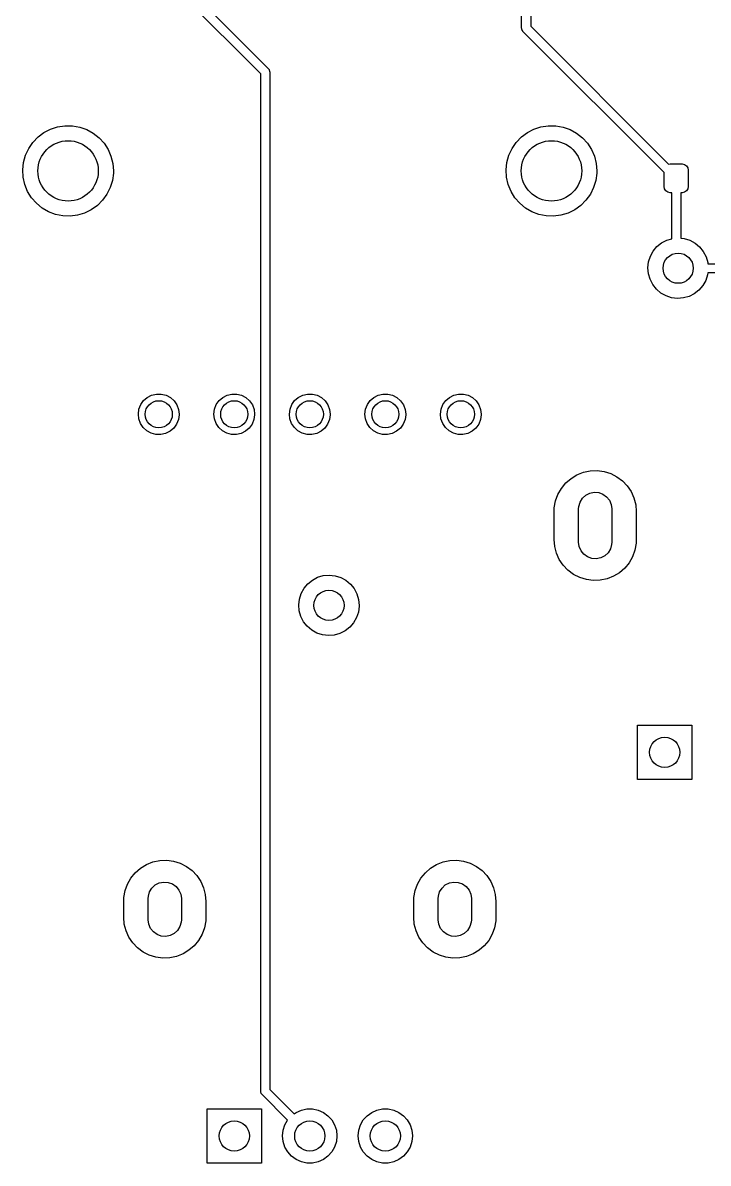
# Model space of a CAD drawing. Extents: x 74 to 208, y -143 to -31.
# Drawn here: x 74.32 to 97.01, y -140.6 to -102.88 of the extents above; entities that cross this region are included whole.
import ezdxf

# ---------------------------------------------------------------- set-up
doc = ezdxf.new("R2010")
doc.units = 0
doc.layers.add('BLACK', color=7, linetype='CONTINUOUS')

msp = doc.modelspace()

# ---------------------------------------------------------------- linework, layer by layer
at = {"layer": 'BLACK', "linetype": 'CONTINUOUS'}
for p, q in [((90.8328, -103.06), (90.8328, -97.0393)), ((91.1328, -96.9772), (91.1328, -102.998)), ((82.195, -104.568), (78.6754, -101.049)), ((78.823, -100.772), (82.4511, -104.4)), ((90.8379, -103.079), (90.8328, -103.06)), ((90.8379, -103.099), (90.8379, -103.079)), ((90.8478, -103.116), (90.8379, -103.099)), ((90.8529, -103.135), (90.8478, -103.116)), ((90.8669, -103.149), (90.8529, -103.135)), ((90.8767, -103.166), (90.8669, -103.149)), ((95.549, -107.838), (90.8767, -103.166)), ((91.1328, -102.998), (95.6966, -107.562)), ((82.4511, -104.4), (82.4609, -104.417)), ((82.4609, -104.417), (82.4749, -104.431)), ((82.4749, -104.431), (82.48, -104.45)), ((82.48, -104.45), (82.4899, -104.467)), ((82.4899, -104.467), (82.4899, -104.487)), ((82.195, -138.225), (82.195, -104.568)), ((82.4899, -104.487), (82.495, -104.506)), ((82.495, -104.506), (82.495, -138.163)), ((75.2387, -106.397), (75.4724, -106.321)), ((75.4724, -106.321), (75.7154, -106.284)), ((75.7154, -106.284), (75.9612, -106.287)), ((75.9612, -106.287), (76.2032, -106.33)), ((76.2032, -106.33), (76.4349, -106.412)), ((91.2387, -106.397), (91.4724, -106.321)), ((91.4724, -106.321), (91.7154, -106.284)), ((91.7154, -106.284), (91.9612, -106.287)), ((91.9612, -106.287), (92.2032, -106.33)), ((92.2032, -106.33), (92.4349, -106.412)), ((74.6543, -106.836), (74.8241, -106.658)), ((74.8241, -106.658), (75.0207, -106.511)), ((75.0207, -106.511), (75.2387, -106.397)), ((76.4349, -106.412), (76.6501, -106.531)), ((76.6501, -106.531), (76.843, -106.683)), ((76.843, -106.683), (77.0084, -106.865)), ((90.6543, -106.836), (90.8241, -106.658)), ((90.8241, -106.658), (91.0207, -106.511)), ((91.0207, -106.511), (91.2387, -106.397)), ((92.4349, -106.412), (92.6501, -106.531)), ((92.6501, -106.531), (92.843, -106.683)), ((92.843, -106.683), (93.0084, -106.865)), ((74.4123, -107.262), (74.5158, -107.039)), ((74.5158, -107.039), (74.6543, -106.836)), ((77.0084, -106.865), (77.142, -107.071)), ((77.142, -107.071), (77.24, -107.297)), ((90.4123, -107.262), (90.5158, -107.039)), ((90.5158, -107.039), (90.6543, -106.836)), ((93.0084, -106.865), (93.142, -107.071)), ((93.142, -107.071), (93.24, -107.297)), ((74.3466, -107.499), (74.4123, -107.262)), ((77.24, -107.297), (77.2999, -107.535)), ((90.3466, -107.499), (90.4123, -107.262)), ((93.24, -107.297), (93.2999, -107.535)), ((74.3204, -107.743), (74.3466, -107.499)), ((74.3346, -107.989), (74.3204, -107.743)), ((77.3182, -107.853), (77.2861, -108.097)), ((77.2999, -107.535), (77.32, -107.78)), ((77.32, -107.78), (77.3182, -107.853)), ((90.3204, -107.743), (90.3466, -107.499)), ((90.3346, -107.989), (90.3204, -107.743)), ((93.3182, -107.853), (93.2861, -108.097)), ((93.2999, -107.535), (93.32, -107.78)), ((93.32, -107.78), (93.3182, -107.853)), ((95.549, -108.301), (95.549, -107.838)), ((95.6966, -107.562), (95.749, -107.551)), ((95.749, -107.551), (96.149, -107.551)), ((96.149, -107.551), (96.2255, -107.566)), ((96.2255, -107.566), (96.2904, -107.61)), ((96.2904, -107.61), (96.3338, -107.675)), ((96.3338, -107.675), (96.349, -107.751)), ((96.349, -107.751), (96.349, -108.301)), ((74.3886, -108.229), (74.3346, -107.989)), ((74.4811, -108.456), (74.3886, -108.229)), ((77.2861, -108.097), (77.2147, -108.332)), ((90.3886, -108.229), (90.3346, -107.989)), ((90.4811, -108.456), (90.3886, -108.229)), ((93.2861, -108.097), (93.2147, -108.332)), ((74.6096, -108.666), (74.4811, -108.456)), ((77.1058, -108.553), (76.9623, -108.752)), ((77.2147, -108.332), (77.1058, -108.553)), ((90.6096, -108.666), (90.4811, -108.456)), ((93.1058, -108.553), (92.9623, -108.752)), ((93.2147, -108.332), (93.1058, -108.553)), ((95.5642, -108.378), (95.549, -108.301)), ((95.6076, -108.443), (95.5642, -108.378)), ((95.6725, -108.486), (95.6076, -108.443)), ((95.749, -108.501), (95.6725, -108.486)), ((95.799, -108.501), (95.749, -108.501)), ((95.799, -110.023), (95.799, -108.501)), ((96.149, -108.501), (96.099, -108.501)), ((96.099, -108.501), (96.099, -110.006)), ((96.2255, -108.486), (96.149, -108.501)), ((96.2904, -108.443), (96.2255, -108.486)), ((96.3338, -108.378), (96.2904, -108.443)), ((96.349, -108.301), (96.3338, -108.378)), ((74.7705, -108.852), (74.6096, -108.666)), ((74.9596, -109.009), (74.7705, -108.852)), ((76.7882, -108.926), (76.5881, -109.068)), ((76.9623, -108.752), (76.7882, -108.926)), ((90.7705, -108.852), (90.6096, -108.666)), ((90.9596, -109.009), (90.7705, -108.852)), ((92.7882, -108.926), (92.5881, -109.068)), ((92.9623, -108.752), (92.7882, -108.926)), ((75.1719, -109.133), (74.9596, -109.009)), ((75.4015, -109.22), (75.1719, -109.133)), ((75.6424, -109.269), (75.4015, -109.22)), ((75.888, -109.278), (75.6424, -109.269)), ((76.1319, -109.247), (75.888, -109.278)), ((76.3673, -109.177), (76.1319, -109.247)), ((76.5881, -109.068), (76.3673, -109.177)), ((91.1719, -109.133), (90.9596, -109.009)), ((91.4015, -109.22), (91.1719, -109.133)), ((91.6424, -109.269), (91.4015, -109.22)), ((91.888, -109.278), (91.6424, -109.269)), ((92.1319, -109.247), (91.888, -109.278)), ((92.3673, -109.177), (92.1319, -109.247)), ((92.5881, -109.068), (92.3673, -109.177)), ((95.4644, -110.161), (95.6374, -110.071)), ((95.6374, -110.071), (95.799, -110.023)), ((96.099, -110.006), (96.2131, -110.018)), ((96.2131, -110.018), (96.3995, -110.076)), ((96.3995, -110.076), (96.5712, -110.169)), ((95.0929, -110.604), (95.1869, -110.433)), ((95.1869, -110.433), (95.3123, -110.284)), ((95.3123, -110.284), (95.4644, -110.161)), ((96.5712, -110.169), (96.7216, -110.293)), ((96.7216, -110.293), (96.8449, -110.445)), ((96.8449, -110.445), (96.9365, -110.617)), ((95.0121, -110.984), (95.0339, -110.79)), ((95.0339, -110.79), (95.0929, -110.604)), ((96.9365, -110.617), (96.993, -110.804)), ((96.993, -110.804), (96.9973, -110.848)), ((96.9973, -110.848), (99.822, -110.848)), ((95.0284, -111.179), (95.0121, -110.984)), ((95.0822, -111.366), (95.0284, -111.179)), ((96.9871, -111.22), (96.9255, -111.405)), ((96.9962, -111.148), (96.9871, -111.22)), ((99.7599, -111.148), (96.9962, -111.148)), ((95.1714, -111.54), (95.0822, -111.366)), ((95.2927, -111.693), (95.1714, -111.54)), ((96.8291, -111.574), (96.7016, -111.722)), ((96.9255, -111.405), (96.8291, -111.574)), ((95.4413, -111.819), (95.2927, -111.693)), ((95.6117, -111.914), (95.4413, -111.819)), ((95.7973, -111.975), (95.6117, -111.914)), ((95.9911, -111.998), (95.7973, -111.975)), ((96.1856, -111.983), (95.9911, -111.998)), ((96.3736, -111.93), (96.1856, -111.983)), ((96.5478, -111.842), (96.3736, -111.93)), ((96.7016, -111.722), (96.5478, -111.842)), ((78.2251, -115.511), (78.3184, -115.378)), ((78.3184, -115.378), (78.4406, -115.272)), ((78.4406, -115.272), (78.5847, -115.197)), ((78.5847, -115.197), (78.7424, -115.159)), ((78.7424, -115.159), (78.9046, -115.16)), ((78.9046, -115.16), (79.0619, -115.2)), ((79.0619, -115.2), (79.2052, -115.276)), ((79.2052, -115.276), (79.3263, -115.384)), ((79.3263, -115.384), (79.4182, -115.517)), ((80.7251, -115.511), (80.8184, -115.378)), ((80.8184, -115.378), (80.9406, -115.272)), ((80.9406, -115.272), (81.0847, -115.197)), ((81.0847, -115.197), (81.2424, -115.159)), ((81.2424, -115.159), (81.4046, -115.16)), ((81.4046, -115.16), (81.5619, -115.2)), ((81.5619, -115.2), (81.7052, -115.276)), ((81.7052, -115.276), (81.8263, -115.384)), ((81.8263, -115.384), (81.9182, -115.517)), ((83.2251, -115.511), (83.3184, -115.378)), ((83.3184, -115.378), (83.4406, -115.272)), ((83.4406, -115.272), (83.5847, -115.197)), ((83.5847, -115.197), (83.7424, -115.159)), ((83.7424, -115.159), (83.9046, -115.16)), ((83.9046, -115.16), (84.0619, -115.2)), ((84.0619, -115.2), (84.2052, -115.276)), ((84.2052, -115.276), (84.3263, -115.384)), ((84.3263, -115.384), (84.4182, -115.517)), ((85.7251, -115.511), (85.8184, -115.378)), ((85.8184, -115.378), (85.9406, -115.272)), ((85.9406, -115.272), (86.0847, -115.197)), ((86.0847, -115.197), (86.2424, -115.159)), ((86.2424, -115.159), (86.4046, -115.16)), ((86.4046, -115.16), (86.5619, -115.2)), ((86.5619, -115.2), (86.7052, -115.276)), ((86.7052, -115.276), (86.8263, -115.384)), ((86.8263, -115.384), (86.9182, -115.517)), ((88.2251, -115.511), (88.3184, -115.378)), ((88.3184, -115.378), (88.4406, -115.272)), ((88.4406, -115.272), (88.5847, -115.197)), ((88.5847, -115.197), (88.7424, -115.159)), ((88.7424, -115.159), (88.9046, -115.16)), ((88.9046, -115.16), (89.0619, -115.2)), ((89.0619, -115.2), (89.2052, -115.276)), ((89.2052, -115.276), (89.3263, -115.384)), ((89.3263, -115.384), (89.4182, -115.517)), ((78.145, -115.823), (78.1662, -115.662)), ((78.1662, -115.662), (78.2251, -115.511)), ((79.4182, -115.517), (79.4755, -115.669)), ((79.4755, -115.669), (79.495, -115.83)), ((80.645, -115.823), (80.6662, -115.662)), ((80.6662, -115.662), (80.7251, -115.511)), ((81.9182, -115.517), (81.9755, -115.669)), ((81.9755, -115.669), (81.995, -115.83)), ((83.145, -115.823), (83.1662, -115.662)), ((83.1662, -115.662), (83.2251, -115.511)), ((84.4182, -115.517), (84.4755, -115.669)), ((84.4755, -115.669), (84.495, -115.83)), ((85.645, -115.823), (85.6662, -115.662)), ((85.6662, -115.662), (85.7251, -115.511)), ((86.9182, -115.517), (86.9755, -115.669)), ((86.9755, -115.669), (86.995, -115.83)), ((88.145, -115.823), (88.1662, -115.662)), ((88.1662, -115.662), (88.2251, -115.511)), ((89.4182, -115.517), (89.4755, -115.669)), ((89.4755, -115.669), (89.495, -115.83)), ((78.1628, -115.984), (78.145, -115.823)), ((78.2186, -116.136), (78.1628, -115.984)), ((78.309, -116.271), (78.2186, -116.136)), ((79.4115, -116.155), (79.3169, -116.287)), ((79.472, -116.005), (79.4115, -116.155)), ((79.4949, -115.844), (79.472, -116.005)), ((79.495, -115.83), (79.4949, -115.844)), ((80.6628, -115.984), (80.645, -115.823)), ((80.7186, -116.136), (80.6628, -115.984)), ((80.809, -116.271), (80.7186, -116.136)), ((81.9115, -116.155), (81.8169, -116.287)), ((81.972, -116.005), (81.9115, -116.155)), ((81.9949, -115.844), (81.972, -116.005)), ((81.995, -115.83), (81.9949, -115.844)), ((83.1628, -115.984), (83.145, -115.823)), ((83.2186, -116.136), (83.1628, -115.984)), ((83.309, -116.271), (83.2186, -116.136)), ((84.4115, -116.155), (84.3169, -116.287)), ((84.472, -116.005), (84.4115, -116.155)), ((84.4949, -115.844), (84.472, -116.005)), ((84.495, -115.83), (84.4949, -115.844)), ((85.6628, -115.984), (85.645, -115.823)), ((85.7186, -116.136), (85.6628, -115.984)), ((85.809, -116.271), (85.7186, -116.136)), ((86.9115, -116.155), (86.8169, -116.287)), ((86.972, -116.005), (86.9115, -116.155)), ((86.9949, -115.844), (86.972, -116.005)), ((86.995, -115.83), (86.9949, -115.844)), ((88.1628, -115.984), (88.145, -115.823)), ((88.2186, -116.136), (88.1628, -115.984)), ((88.309, -116.271), (88.2186, -116.136)), ((89.4115, -116.155), (89.3169, -116.287)), ((89.472, -116.005), (89.4115, -116.155)), ((89.4949, -115.844), (89.472, -116.005)), ((89.495, -115.83), (89.4949, -115.844)), ((78.429, -116.38), (78.309, -116.271)), ((78.5715, -116.458), (78.429, -116.38)), ((78.7284, -116.499), (78.5715, -116.458)), ((78.8906, -116.501), (78.7284, -116.499)), ((79.0486, -116.465), (78.8906, -116.501)), ((79.1935, -116.392), (79.0486, -116.465)), ((79.3169, -116.287), (79.1935, -116.392)), ((80.929, -116.38), (80.809, -116.271)), ((81.0715, -116.458), (80.929, -116.38)), ((81.2284, -116.499), (81.0715, -116.458)), ((81.3906, -116.501), (81.2284, -116.499)), ((81.5486, -116.465), (81.3906, -116.501)), ((81.6935, -116.392), (81.5486, -116.465)), ((81.8169, -116.287), (81.6935, -116.392)), ((83.429, -116.38), (83.309, -116.271)), ((83.5715, -116.458), (83.429, -116.38)), ((83.7284, -116.499), (83.5715, -116.458)), ((83.8906, -116.501), (83.7284, -116.499)), ((84.0486, -116.465), (83.8906, -116.501)), ((84.1935, -116.392), (84.0486, -116.465)), ((84.3169, -116.287), (84.1935, -116.392)), ((85.929, -116.38), (85.809, -116.271)), ((86.0715, -116.458), (85.929, -116.38)), ((86.2284, -116.499), (86.0715, -116.458)), ((86.3906, -116.501), (86.2284, -116.499)), ((86.5486, -116.465), (86.3906, -116.501)), ((86.6935, -116.392), (86.5486, -116.465)), ((86.8169, -116.287), (86.6935, -116.392)), ((88.429, -116.38), (88.309, -116.271)), ((88.5715, -116.458), (88.429, -116.38)), ((88.7284, -116.499), (88.5715, -116.458)), ((88.8906, -116.501), (88.7284, -116.499)), ((89.0486, -116.465), (88.8906, -116.501)), ((89.1935, -116.392), (89.0486, -116.465)), ((89.3169, -116.287), (89.1935, -116.392)), ((92.2925, -118.102), (92.4662, -117.951)), ((92.4662, -117.951), (92.6628, -117.832)), ((92.6628, -117.832), (92.8767, -117.747)), ((92.8767, -117.747), (93.1018, -117.7)), ((93.1018, -117.7), (93.3316, -117.692)), ((93.3316, -117.692), (93.5595, -117.722)), ((93.5595, -117.722), (93.7792, -117.79)), ((93.7792, -117.79), (93.9842, -117.894)), ((93.9842, -117.894), (94.1687, -118.031)), ((94.1687, -118.031), (94.3274, -118.198)), ((92.0329, -118.48), (92.1467, -118.28)), ((92.1467, -118.28), (92.2925, -118.102)), ((93.0866, -118.441), (93.233, -118.411)), ((93.233, -118.411), (93.3819, -118.422)), ((93.3819, -118.422), (93.5223, -118.473)), ((94.3274, -118.198), (94.4558, -118.389)), ((94.4558, -118.389), (94.5503, -118.598)), ((91.9135, -118.922), (91.9545, -118.696)), ((91.9545, -118.696), (92.0329, -118.48)), ((92.7234, -118.88), (92.7651, -118.736)), ((92.7651, -118.736), (92.8437, -118.609)), ((92.8437, -118.609), (92.9536, -118.508)), ((92.9536, -118.508), (93.0866, -118.441)), ((93.5223, -118.473), (93.644, -118.559)), ((93.644, -118.559), (93.7379, -118.675)), ((93.7379, -118.675), (93.7972, -118.812)), ((93.7972, -118.812), (93.8175, -118.96)), ((94.5503, -118.598), (94.6081, -118.821)), ((91.9075, -119.05), (91.9135, -118.922)), ((91.9075, -119.97), (91.9075, -119.05)), ((92.7175, -118.96), (92.7234, -118.88)), ((92.7175, -120.06), (92.7175, -118.96)), ((93.8175, -118.96), (93.8175, -120.06)), ((94.6081, -118.821), (94.6275, -119.05)), ((94.6275, -119.05), (94.6275, -119.97)), ((91.9269, -120.199), (91.9075, -119.97)), ((91.9847, -120.422), (91.9269, -120.199)), ((92.7378, -120.208), (92.7175, -120.06)), ((92.797, -120.345), (92.7378, -120.208)), ((93.7699, -120.284), (93.6913, -120.411)), ((93.8116, -120.14), (93.7699, -120.284)), ((93.8175, -120.06), (93.8116, -120.14)), ((94.6215, -120.098), (94.5805, -120.324)), ((94.6275, -119.97), (94.6215, -120.098)), ((92.0792, -120.631), (91.9847, -120.422)), ((92.2076, -120.822), (92.0792, -120.631)), ((92.891, -120.461), (92.797, -120.345)), ((93.0127, -120.547), (92.891, -120.461)), ((93.1531, -120.598), (93.0127, -120.547)), ((93.302, -120.609), (93.1531, -120.598)), ((93.4484, -120.579), (93.302, -120.609)), ((93.5814, -120.512), (93.4484, -120.579)), ((93.6913, -120.411), (93.5814, -120.512)), ((94.5021, -120.54), (94.3883, -120.74)), ((94.5805, -120.324), (94.5021, -120.54)), ((92.3663, -120.989), (92.2076, -120.822)), ((92.5508, -121.126), (92.3663, -120.989)), ((94.0688, -121.069), (93.8722, -121.188)), ((94.2425, -120.918), (94.0688, -121.069)), ((94.3883, -120.74), (94.2425, -120.918)), ((83.6299, -121.584), (83.7553, -121.434)), ((83.7553, -121.434), (83.9074, -121.312)), ((83.9074, -121.312), (84.0804, -121.221)), ((84.0804, -121.221), (84.2676, -121.166)), ((84.2676, -121.166), (84.462, -121.149)), ((84.462, -121.149), (84.6561, -121.169)), ((84.6561, -121.169), (84.8425, -121.227)), ((84.8425, -121.227), (85.0142, -121.32)), ((85.0142, -121.32), (85.1646, -121.444)), ((85.1646, -121.444), (85.2879, -121.595)), ((92.7558, -121.23), (92.5508, -121.126)), ((92.9755, -121.298), (92.7558, -121.23)), ((93.2034, -121.328), (92.9755, -121.298)), ((93.4332, -121.32), (93.2034, -121.328)), ((93.6583, -121.273), (93.4332, -121.32)), ((93.8722, -121.188), (93.6583, -121.273)), ((83.4769, -121.941), (83.5359, -121.755)), ((83.5359, -121.755), (83.6299, -121.584)), ((85.2879, -121.595), (85.3795, -121.768)), ((85.3795, -121.768), (85.436, -121.954)), ((83.4551, -122.135), (83.4769, -121.941)), ((83.4714, -122.329), (83.4551, -122.135)), ((85.4546, -122.177), (85.4301, -122.37)), ((85.436, -121.954), (85.455, -122.149)), ((85.455, -122.149), (85.4546, -122.177)), ((83.5252, -122.517), (83.4714, -122.329)), ((83.6144, -122.69), (83.5252, -122.517)), ((85.3685, -122.555), (85.2721, -122.725)), ((85.4301, -122.37), (85.3685, -122.555)), ((83.7357, -122.843), (83.6144, -122.69)), ((83.8843, -122.97), (83.7357, -122.843)), ((85.1446, -122.873), (84.9908, -122.993)), ((85.2721, -122.725), (85.1446, -122.873)), ((84.0547, -123.065), (83.8843, -122.97)), ((84.2403, -123.125), (84.0547, -123.065)), ((84.4341, -123.148), (84.2403, -123.125)), ((84.6286, -123.133), (84.4341, -123.148)), ((84.8166, -123.081), (84.6286, -123.133)), ((84.9908, -122.993), (84.8166, -123.081)), ((94.6675, -127.91), (94.6675, -126.11)), ((94.6675, -126.11), (96.4675, -126.11)), ((96.4675, -126.11), (96.4675, -127.91)), ((96.4675, -127.91), (94.6675, -127.91)), ((78.045, -130.992), (78.2187, -130.841)), ((78.2187, -130.841), (78.4153, -130.722)), ((78.4153, -130.722), (78.6292, -130.637)), ((78.6292, -130.637), (78.8543, -130.59)), ((78.8543, -130.59), (79.0841, -130.582)), ((79.0841, -130.582), (79.312, -130.612)), ((79.312, -130.612), (79.5317, -130.68)), ((79.5317, -130.68), (79.7367, -130.784)), ((79.7367, -130.784), (79.9212, -130.921)), ((87.645, -130.992), (87.8187, -130.841)), ((87.8187, -130.841), (88.0153, -130.722)), ((88.0153, -130.722), (88.2292, -130.637)), ((88.2292, -130.637), (88.4543, -130.59)), ((88.4543, -130.59), (88.6841, -130.582)), ((88.6841, -130.582), (88.912, -130.612)), ((88.912, -130.612), (89.1317, -130.68)), ((89.1317, -130.68), (89.3367, -130.784)), ((89.3367, -130.784), (89.5212, -130.921)), ((77.7854, -131.37), (77.8992, -131.17)), ((77.8992, -131.17), (78.045, -130.992)), ((79.9212, -130.921), (80.0799, -131.088)), ((80.0799, -131.088), (80.2083, -131.279)), ((87.3854, -131.37), (87.4992, -131.17)), ((87.4992, -131.17), (87.645, -130.992)), ((89.5212, -130.921), (89.6799, -131.088)), ((89.6799, -131.088), (89.8083, -131.279)), ((77.666, -131.812), (77.707, -131.586)), ((77.707, -131.586), (77.7854, -131.37)), ((78.4759, -131.77), (78.5175, -131.626)), ((78.5175, -131.626), (78.5962, -131.499)), ((78.5962, -131.499), (78.7061, -131.398)), ((78.7061, -131.398), (78.8391, -131.331)), ((78.8391, -131.331), (78.9855, -131.301)), ((78.9855, -131.301), (79.1344, -131.312)), ((79.1344, -131.312), (79.2748, -131.363)), ((79.2748, -131.363), (79.3965, -131.449)), ((79.3965, -131.449), (79.4904, -131.565)), ((79.4904, -131.565), (79.5497, -131.702)), ((80.2083, -131.279), (80.3028, -131.488)), ((80.3028, -131.488), (80.3606, -131.711)), ((87.266, -131.812), (87.307, -131.586)), ((87.307, -131.586), (87.3854, -131.37)), ((88.0759, -131.77), (88.1175, -131.626)), ((88.1175, -131.626), (88.1962, -131.499)), ((88.1962, -131.499), (88.3061, -131.398)), ((88.3061, -131.398), (88.4391, -131.331)), ((88.4391, -131.331), (88.5855, -131.301)), ((88.5855, -131.301), (88.7344, -131.312)), ((88.7344, -131.312), (88.8748, -131.363)), ((88.8748, -131.363), (88.9965, -131.449)), ((88.9965, -131.449), (89.0904, -131.565)), ((89.0904, -131.565), (89.1497, -131.702)), ((89.8083, -131.279), (89.9028, -131.488)), ((89.9028, -131.488), (89.9606, -131.711)), ((77.66, -131.94), (77.666, -131.812)), ((77.66, -132.46), (77.66, -131.94)), ((78.47, -131.85), (78.4759, -131.77)), ((78.47, -132.55), (78.47, -131.85)), ((79.5497, -131.702), (79.57, -131.85)), ((79.57, -131.85), (79.57, -132.55)), ((80.3606, -131.711), (80.38, -131.94)), ((80.38, -131.94), (80.38, -132.46)), ((87.26, -131.94), (87.266, -131.812)), ((87.26, -132.46), (87.26, -131.94)), ((88.07, -131.85), (88.0759, -131.77)), ((88.07, -132.55), (88.07, -131.85)), ((89.1497, -131.702), (89.17, -131.85)), ((89.17, -131.85), (89.17, -132.55)), ((89.9606, -131.711), (89.98, -131.94)), ((89.98, -131.94), (89.98, -132.46)), ((77.6794, -132.689), (77.66, -132.46)), ((77.7372, -132.912), (77.6794, -132.689)), ((78.4903, -132.698), (78.47, -132.55)), ((78.5495, -132.835), (78.4903, -132.698)), ((79.5641, -132.63), (79.5224, -132.774)), ((79.57, -132.55), (79.5641, -132.63)), ((80.374, -132.588), (80.333, -132.814)), ((80.38, -132.46), (80.374, -132.588)), ((87.2794, -132.689), (87.26, -132.46)), ((87.3372, -132.912), (87.2794, -132.689)), ((88.0903, -132.698), (88.07, -132.55)), ((88.1495, -132.835), (88.0903, -132.698)), ((89.1641, -132.63), (89.1225, -132.774)), ((89.17, -132.55), (89.1641, -132.63)), ((89.974, -132.588), (89.933, -132.814)), ((89.98, -132.46), (89.974, -132.588)), ((77.8317, -133.121), (77.7372, -132.912)), ((77.9601, -133.312), (77.8317, -133.121)), ((78.6435, -132.951), (78.5495, -132.835)), ((78.7652, -133.037), (78.6435, -132.951)), ((78.9056, -133.088), (78.7652, -133.037)), ((79.0545, -133.099), (78.9056, -133.088)), ((79.2009, -133.069), (79.0545, -133.099)), ((79.3339, -133.002), (79.2009, -133.069)), ((79.4438, -132.901), (79.3339, -133.002)), ((79.5224, -132.774), (79.4438, -132.901)), ((80.2546, -133.03), (80.1408, -133.23)), ((80.333, -132.814), (80.2546, -133.03)), ((87.4317, -133.121), (87.3372, -132.912)), ((87.5601, -133.312), (87.4317, -133.121)), ((88.2435, -132.951), (88.1495, -132.835)), ((88.3652, -133.037), (88.2435, -132.951)), ((88.5056, -133.088), (88.3652, -133.037)), ((88.6545, -133.099), (88.5056, -133.088)), ((88.8009, -133.069), (88.6545, -133.099)), ((88.9339, -133.002), (88.8009, -133.069)), ((89.0438, -132.901), (88.9339, -133.002)), ((89.1225, -132.774), (89.0438, -132.901)), ((89.8546, -133.03), (89.7408, -133.23)), ((89.933, -132.814), (89.8546, -133.03)), ((78.1188, -133.479), (77.9601, -133.312)), ((78.3033, -133.616), (78.1188, -133.479)), ((79.995, -133.408), (79.8213, -133.559)), ((80.1408, -133.23), (79.995, -133.408)), ((87.7188, -133.479), (87.5601, -133.312)), ((87.9033, -133.616), (87.7188, -133.479)), ((89.595, -133.408), (89.4213, -133.559)), ((89.7408, -133.23), (89.595, -133.408)), ((78.5083, -133.72), (78.3033, -133.616)), ((78.728, -133.788), (78.5083, -133.72)), ((78.9559, -133.818), (78.728, -133.788)), ((79.1857, -133.81), (78.9559, -133.818)), ((79.4108, -133.763), (79.1857, -133.81)), ((79.6247, -133.678), (79.4108, -133.763)), ((79.8213, -133.559), (79.6247, -133.678)), ((88.1083, -133.72), (87.9033, -133.616)), ((88.328, -133.788), (88.1083, -133.72)), ((88.5559, -133.818), (88.328, -133.788)), ((88.7857, -133.81), (88.5559, -133.818)), ((89.0108, -133.763), (88.7857, -133.81)), ((89.2247, -133.678), (89.0108, -133.763)), ((89.4213, -133.559), (89.2247, -133.678)), ((82.2001, -138.244), (82.195, -138.225)), ((82.2001, -138.264), (82.2001, -138.244)), ((82.21, -138.281), (82.2001, -138.264)), ((82.2151, -138.3), (82.21, -138.281)), ((82.2291, -138.314), (82.2151, -138.3)), ((82.2389, -138.331), (82.2291, -138.314)), ((83.0871, -139.179), (82.2389, -138.331)), ((82.495, -138.163), (83.3021, -138.97)), ((80.42, -140.6), (80.42, -138.8)), ((80.42, -138.8), (82.22, -138.8)), ((82.22, -138.8), (82.22, -140.6)), ((82.9978, -139.334), (83.0871, -139.179)), ((83.3021, -138.97), (83.37, -138.921)), ((83.37, -138.921), (83.5419, -138.844)), ((83.5419, -138.844), (83.7259, -138.805)), ((83.7259, -138.805), (83.9141, -138.805)), ((83.9141, -138.805), (84.0981, -138.844)), ((84.0981, -138.844), (84.27, -138.921)), ((84.27, -138.921), (84.4222, -139.031)), ((84.4222, -139.031), (84.5481, -139.171)), ((84.5481, -139.171), (84.6422, -139.334)), ((85.4978, -139.334), (85.5919, -139.171)), ((85.5919, -139.171), (85.7178, -139.031)), ((85.7178, -139.031), (85.87, -138.921)), ((85.87, -138.921), (86.0419, -138.844)), ((86.0419, -138.844), (86.2259, -138.805)), ((86.2259, -138.805), (86.4141, -138.805)), ((86.4141, -138.805), (86.5981, -138.844)), ((86.5981, -138.844), (86.77, -138.921)), ((86.77, -138.921), (86.9222, -139.031)), ((86.9222, -139.031), (87.0481, -139.171)), ((87.0481, -139.171), (87.1422, -139.334)), ((82.92, -139.7), (82.9397, -139.513)), ((82.9397, -139.513), (82.9978, -139.334)), ((84.6422, -139.334), (84.7003, -139.513)), ((84.7003, -139.513), (84.72, -139.7)), ((85.42, -139.7), (85.4397, -139.513)), ((85.4397, -139.513), (85.4978, -139.334)), ((87.1422, -139.334), (87.2003, -139.513)), ((87.2003, -139.513), (87.22, -139.7)), ((82.9397, -139.887), (82.92, -139.7)), ((82.9978, -140.066), (82.9397, -139.887)), ((84.7003, -139.887), (84.6422, -140.066)), ((84.72, -139.7), (84.7003, -139.887)), ((85.4397, -139.887), (85.42, -139.7)), ((85.4978, -140.066), (85.4397, -139.887)), ((87.2003, -139.887), (87.1422, -140.066)), ((87.22, -139.7), (87.2003, -139.887)), ((83.0919, -140.229), (82.9978, -140.066)), ((83.2178, -140.369), (83.0919, -140.229)), ((84.5481, -140.229), (84.4222, -140.369)), ((84.6422, -140.066), (84.5481, -140.229)), ((85.5919, -140.229), (85.4978, -140.066)), ((85.7178, -140.369), (85.5919, -140.229)), ((87.0481, -140.229), (86.9222, -140.369)), ((87.1422, -140.066), (87.0481, -140.229)), ((82.22, -140.6), (80.42, -140.6)), ((83.37, -140.479), (83.2178, -140.369)), ((83.5419, -140.556), (83.37, -140.479)), ((83.7259, -140.595), (83.5419, -140.556)), ((83.9141, -140.595), (83.7259, -140.595)), ((84.0981, -140.556), (83.9141, -140.595)), ((84.27, -140.479), (84.0981, -140.556)), ((84.4222, -140.369), (84.27, -140.479)), ((85.87, -140.479), (85.7178, -140.369)), ((86.0419, -140.556), (85.87, -140.479)), ((86.2259, -140.595), (86.0419, -140.556)), ((86.4141, -140.595), (86.2259, -140.595)), ((86.5981, -140.556), (86.4141, -140.595)), ((86.77, -140.479), (86.5981, -140.556)), ((86.9222, -140.369), (86.77, -140.479))]:
    msp.add_line(p, q, dxfattribs=at)
at = {"layer": 'BLACK'}
for centre, radius in [((75.82, -107.78), 1), ((91.82, -107.78), 1), ((96.012, -110.998), 0.5), ((78.82, -115.83), 0.45), ((81.32, -115.83), 0.45), ((83.82, -115.83), 0.45), ((86.32, -115.83), 0.45), ((88.82, -115.83), 0.45), ((84.455, -122.149), 0.5), ((95.5675, -127.01), 0.5), ((81.32, -139.7), 0.5), ((83.82, -139.7), 0.5), ((86.32, -139.7), 0.5)]:
    msp.add_circle(centre, radius, dxfattribs=at)

doc.saveas('drawing.dxf')
